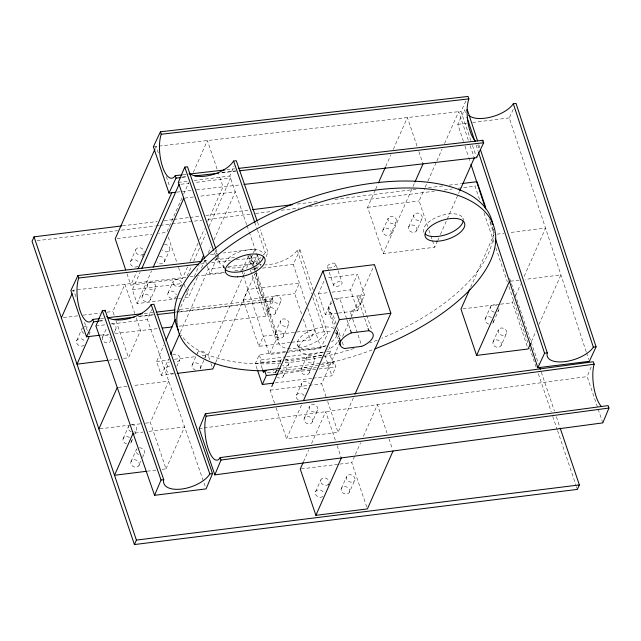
<?xml version="1.0" encoding="UTF-8"?>
<svg xmlns="http://www.w3.org/2000/svg" width="641" height="641" viewBox="0 0 641 641"><rect width="100%" height="100%" fill="white"/><g stroke="black" fill="none" stroke-linecap="round" stroke-linejoin="round"><path stroke-width="0.48" stroke-dasharray="3.21 2.4" d="M602.804 422.884L587.172 376.588L591.515 366.115M205.104 486.078L147.422 319.547L151.596 309.651M246.665 224.646L229.807 175.995L233.989 166.099M223.877 272.225L210.008 273.947L216.474 258.66L213.854 251.112M266.079 256.745L267.978 252.242L260.134 229.598M72.858 291.967L73.643 290.181L76.199 297.736M155.322 148.263L156.132 146.428L158.688 153.992M76.704 340.579L81.976 328.665M88.947 334.842L90.077 332.286M130.524 261.512L135.804 249.605M114.162 315.236L112.888 311.454L124.923 284.284L134.81 313.577M102.456 337.374L106.598 328.016M142.39 256.624L143.52 254.068M187.573 266.864L182.332 278.683L130.828 285.101L136.501 272.297M177.693 298.562L137.078 303.618L132.391 289.724L140.091 272.337M114.322 332.479L115.829 329.081M182.02 197.829L166.708 232.387L158.784 233.372M183.63 194.191L188.871 182.364M193.31 172.365L207.412 140.539L217.299 169.825M137.078 303.618L151.572 270.911M142.246 296.238L147.518 284.324M164.376 261.929L169.649 250.014M150.339 299.852A4.431 3.59 23.9 0 0 145.539 294.307A4.431 3.59 23.9 0 0 142.991 299.972A4.431 3.59 23.9 0 0 150.339 299.852L155.619 287.945A4.431 3.59 23.9 0 0 150.819 282.393A4.431 3.59 23.9 0 0 148.271 288.065A4.431 3.59 23.9 0 0 155.619 287.945M123.561 358.367L128.512 357.75L140.555 330.58L136.084 317.351M167.998 293.033L173.278 281.119M189.992 261.408L198.053 243.219M199.663 239.582L204.503 228.669M207.724 221.393L223.036 186.835L218.893 174.552M180.618 286.439L181.371 284.732M187.14 275.991L191.603 265.927M193.63 261.352L200.521 245.791M200.929 244.878L205.793 233.901M209.038 226.577L230.528 178.078L194.872 182.517M174.176 373.775L161.3 375.378L156.612 361.484L163.904 345.034M178.486 312.127L189.424 287.44M194.287 276.471L199.143 265.502M123.176 438.516L128.456 426.602M184.624 297.696L188.59 297.2L198.245 275.398M201.466 268.13L205.497 259.044M208.317 252.682L210.729 247.234M213.95 239.966L235.287 191.811L199.631 196.25M131.269 442.138L133.16 437.883M134.666 434.478L136.549 430.223M161.3 375.378L168.599 358.896M180.369 332.35L208.357 269.18L224.206 267.209M166.468 367.998L169.104 362.037M130.988 461.664L136.269 449.75M162.053 469.356L166.019 468.859L150.387 422.563L168.751 381.131L133.096 385.57M176.82 366.508L179.841 359.705M139.081 465.286A4.431 3.59 23.9 0 0 134.281 459.733A4.431 3.59 23.9 0 0 131.742 465.406A4.431 3.59 23.9 0 0 139.081 465.286L140.972 461.031M142.478 457.626L144.361 453.371M192.22 364.793L197.5 352.879M200.312 368.407L204.463 359.048M204.84 358.199L205.593 356.492M209.679 359.705L208.117 355.074L243.364 275.542M243.764 274.628L244.582 272.802M246.601 268.226L255.11 249.037L223.413 252.979M166.019 468.859L184.608 426.906L147.959 431.473M290.549 342.398L258.844 346.34L243.219 300.044L247.915 289.444L299.427 283.034L294.732 293.634L302.063 315.364M215.648 362.55L255.406 272.834M257.434 268.259L258.243 266.432M267.513 309.579L272.794 297.672M258.844 346.34L263.339 336.205L314.851 329.786L310.356 339.93L291.535 342.27M275.614 313.201A4.431 3.59 23.9 0 0 270.806 307.656A4.431 3.59 23.9 0 0 268.267 313.321A4.431 3.59 23.9 0 0 275.614 313.201L280.886 301.286A4.431 3.59 23.9 0 0 276.087 295.741A4.431 3.59 23.9 0 0 273.547 301.406A4.431 3.59 23.9 0 0 280.886 301.286M257.217 369.352L255.302 363.671L259.26 354.737L288.073 351.148M262.297 368.751L260.054 362.117L261.023 359.946L259.26 354.737M275.326 332.727L280.606 320.82M283.426 336.349A4.431 3.59 23.9 0 0 278.627 330.804A4.431 3.59 23.9 0 0 276.079 336.469A4.431 3.59 23.9 0 0 283.426 336.349L288.706 324.434A4.431 3.59 23.9 0 0 283.899 318.889A4.431 3.59 23.9 0 0 281.359 324.554A4.431 3.59 23.9 0 0 288.706 324.434M275.342 372.533L277.224 368.279M277.609 367.421L280.622 360.619M274.572 403.253L270.149 390.161L271.359 387.436M337.583 313.177L325.364 314.699L318.337 293.866L325.267 278.226M283.442 376.147L288.714 364.232A4.431 3.59 23.9 0 0 285.549 358.928M437.555 240.872L434.726 247.25L383.222 253.668L367.597 207.372L375.233 190.129M375.634 189.223L377.645 184.688M385.69 166.54L390.914 154.745M393.326 149.305L407.396 117.543L417.283 146.837M301.094 369.32L306.374 357.406M325.364 314.699L332.294 299.067M296.422 395.233L301.703 383.318M309.194 372.942A4.431 3.59 23.9 0 0 304.395 367.389A4.431 3.59 23.9 0 0 301.847 373.062A4.431 3.59 23.9 0 0 309.194 372.942L314.475 361.027A4.431 3.59 23.9 0 0 309.675 355.483A4.431 3.59 23.9 0 0 307.127 361.147A4.431 3.59 23.9 0 0 314.475 361.027M338.552 313.056L357.558 310.693L350.531 289.852L357.454 274.22L327.214 277.986M353.383 397.805L338.071 432.363L286.559 438.773L301.871 404.215M382.917 230.087L388.198 218.172M321.518 366.484A166.267 78.458 -18.7 0 0 333.112 363.88L329.594 353.463L330.556 351.284L329.089 346.941M304.235 418.381L309.515 406.466M326.077 396.835L321.662 383.751L338.985 344.642M342.615 336.461L350.675 318.273M351.076 317.359L374.048 265.526M333.112 363.88L334.073 361.7L281.423 368.255M391.01 233.701A4.431 3.59 23.9 0 0 386.211 228.156A4.431 3.59 23.9 0 0 383.671 233.821A4.431 3.59 23.9 0 0 391.01 233.701L396.29 221.786A4.431 3.59 23.9 0 0 391.491 216.241A4.431 3.59 23.9 0 0 388.951 221.906A4.431 3.59 23.9 0 0 396.29 221.786M357.558 310.693L364.489 295.052L357.454 274.22M383.222 253.668L412.572 187.436M412.972 186.523L414.583 182.893M313 378.19L331.87 375.842L335.828 366.908L334.073 361.7M312.335 421.994A4.431 3.59 23.9 0 0 307.536 416.45A4.431 3.59 23.9 0 0 304.988 422.123A4.431 3.59 23.9 0 0 312.335 421.994L317.615 410.088A4.431 3.59 23.9 0 0 312.816 404.535A4.431 3.59 23.9 0 0 310.268 410.208A4.431 3.59 23.9 0 0 317.615 410.088M303.489 461.744L308.738 449.894M311.566 443.516L325.692 411.634L335.58 440.92M427.715 226.465L419.102 200.954L424.759 188.198M425.159 187.284L427.579 181.82M427.988 180.906L436.465 161.772M436.874 160.859L442.122 149.016M444.542 143.544L458.676 111.654L468.563 140.94M408.67 226.874L413.95 214.959M416.77 230.496A4.431 3.59 23.9 0 0 411.971 224.943A4.431 3.59 23.9 0 0 409.423 230.616A4.431 3.59 23.9 0 0 416.77 230.496L422.042 218.581A4.431 3.59 23.9 0 0 417.243 213.036A4.431 3.59 23.9 0 0 414.703 218.701A4.431 3.59 23.9 0 0 422.042 218.581M315.58 491.743L320.861 479.829M328.2 485.149L328.953 483.45M437.963 239.958L438.765 238.14M440.383 234.494L458.147 194.399M458.555 193.486L459.365 191.667M366.756 507.023L351.765 462.618L354.978 455.374M355.378 454.469L360.595 442.707M363.399 436.369L377.437 404.695L387.004 433.044M479.508 199.415L475.029 186.146L475.822 184.36M341.332 488.538L346.613 476.624M349.433 492.152A4.431 3.59 23.9 0 0 344.634 486.607A4.431 3.59 23.9 0 0 342.086 492.272A4.431 3.59 23.9 0 0 349.433 492.152L354.713 480.237A4.431 3.59 23.9 0 0 349.914 474.693A4.431 3.59 23.9 0 0 347.366 480.365A4.431 3.59 23.9 0 0 354.713 480.237M470.654 287.28L494.027 234.526L489.027 219.326M485.269 318.649L490.549 306.735M493.37 322.263L498.642 310.348M493.081 341.797L498.361 329.883M527.158 346.156L512.488 302.696L513.697 299.964M515.709 295.421L520.548 284.508M524.178 276.319L545.539 228.108L509.875 232.555M501.182 345.411A4.431 3.59 23.9 0 0 496.382 339.866A4.431 3.59 23.9 0 0 493.834 345.531A4.431 3.59 23.9 0 0 501.182 345.411L506.462 333.496A4.431 3.59 23.9 0 0 501.663 327.952A4.431 3.59 23.9 0 0 499.115 333.624A4.431 3.59 23.9 0 0 506.462 333.496M531.357 341.677L536.221 330.708M539.057 324.306L560.931 274.925L525.275 279.364M463.411 141.421L457.786 124.322L464.517 109.835L465.454 112.688M586.219 351.821L509.291 117.904L513.505 108.85M242.162 269.821L248.492 256.28L251.208 255.943A24.943 11.378 -18.2 0 0 254.942 263.243M306.518 304.539L293.249 264.308L300.004 249.87L297.28 250.206A24.943 11.378 -18.2 0 1 264.973 264.933M285.213 352.494L269.364 354.465L276.119 340.026L254.389 274.164M286.207 352.374L320.877 348.055L327.623 333.608L313.657 291.27M251.977 266.352L257.37 254.926M179.055 326.157L265.943 316.165L272.994 301.222L272.169 298.778A24.943 9.094 83.4 0 1 262.465 296.583A24.943 9.094 83.4 0 1 256.472 272.713M470.879 140.675L460.991 111.382L466.384 99.956M199.191 428.589L203.141 428.052M204.134 427.924L587.172 376.588M457.786 124.322L466.704 123.208M472.641 122.471L509.291 117.904M178.302 182.413L188.206 181.179M194.151 180.433L229.807 175.995M181.002 184.247L188.927 183.262M184.768 198.101L193.686 196.995M122.423 225.84L157.189 221.514M164.144 220.648L173.078 219.534M174.072 219.406L188.975 217.555M189.968 217.427L199.896 216.193M205.857 215.448L249.557 210.008M297.232 204.07L317.095 201.595M334.979 199.367L417.411 189.103M428.34 187.741L443.235 185.89M449.197 185.145L461.111 183.663M37.018 240.695L117.463 230.68M121.437 230.183L155.21 225.977M156.204 225.856L159.184 225.48M160.178 225.36L171.099 223.997M172.092 223.877L201.891 220.167M207.852 219.422L250.559 214.102M255.527 213.485L272.409 211.386M281.351 210.272L299.227 208.045M309.162 206.803L434.302 191.218M444.237 189.984L452.185 188.999M458.139 188.254L475.029 186.146M117.183 238.556L151.853 234.237M367.597 207.372L419.102 200.954M210.536 254.581L217.467 253.724M216.474 258.66L219.19 258.323A24.943 12.123 -19.1 0 0 224.454 266.72M263.507 254.99A24.943 12.123 -19.1 0 0 265.262 252.578L267.978 252.242M228.172 266.712L258.876 262.89M496.999 234.157L503.93 233.292M234.774 270.871L243.692 269.757M253.596 268.523L258.547 267.906M251.649 269.492L257.594 268.747M262.546 268.13L293.249 264.308M132.391 289.724L181.916 283.562M178.679 298.434L180.666 298.185M63.355 317.624L78.218 315.773M83.17 315.156L100.012 313.056M106.943 312.191L112.888 311.454M243.219 300.044L294.732 293.634M318.337 293.866L328.088 292.649M331.99 292.168L350.531 289.852M95.91 325.957L105.813 324.723M111.758 323.985L147.422 319.547M334.137 298.834L364.489 295.052M510.412 281.215L519.33 280.109M462.954 308.866L499.611 304.299M500.597 304.179L512.488 302.696M108.698 360.218L117.615 359.104M276.119 340.026L278.835 339.69A24.943 11.378 -18.2 0 0 296.471 348.375A24.943 11.378 -18.2 0 0 324.907 333.953L327.623 333.608M156.612 361.484L169.488 359.881M174.44 359.264L196.234 356.556M202.179 355.811L208.117 355.074M289.067 351.02L327.807 346.196M261.023 359.946L285.854 356.853M286.848 356.725L325.588 351.901M326.581 351.781L330.556 351.284M255.302 363.671L284.115 360.082M285.101 359.962L323.849 355.13M118.232 387.42L127.15 386.315M279.212 373.959L317.952 369.136M318.946 369.008L335.828 366.908M275.245 382.893L312.007 378.318M270.149 390.161L321.662 383.751M99.876 428.853L130.58 425.031M131.573 424.911L140.483 423.797M145.435 423.18L150.387 422.563M135.083 433.076L143.007 432.09M147.198 471.207L156.116 470.093M301.246 468.908L338.889 464.22M339.882 464.092L351.765 462.618M153.367 146.749L460.991 111.382M183.158 174.745L186.13 174.4M226.818 169.721L234.758 168.815M182.469 176.996L186.443 176.539M222.163 172.437L236.056 170.835M181.996 177.413L186.956 176.844M221.69 172.854L235.584 171.259M176.692 192.164L191.483 190.457M196.41 189.896L239.95 184.888M203.83 261.079L208.79 260.51M214.735 259.829L234.566 257.546M247.45 256.063L251.416 255.607M200.689 263.98L206.634 263.299M211.594 262.73L230.431 260.558M236.377 259.877L258.195 257.37L257.642 255.743M71.8 290.389L186.138 277.249M190.089 276.792L195.024 276.231M196.018 276.111L224.646 272.826M100.653 318.497L103.626 318.152M144.273 313.481L153.199 312.455M179.969 309.379L272.169 298.778M98.97 320.861L103.93 320.292M139.618 316.189L153.503 314.595M175.314 312.087L268.507 301.374M99.491 321.165L105.444 320.484M138.16 316.726L153.031 315.011M178.807 312.047L272.994 301.222M101.11 335.115L108.994 334.209M114.915 333.528L158.327 328.537M337.19 332.358L338.504 336.108M257.522 222.042L258.828 225.816M254.789 222.339L257.049 228.877M257.337 229.694L265.262 252.578M246.985 225.584L248.94 231.209M249.261 232.146L259.869 262.77M260.422 264.356L260.967 265.943M215.921 248.884L217.555 253.604M217.884 254.541L219.19 258.323M215.248 250.294L216.554 254.068M216.882 255.014L219.166 261.616M205.184 260.022L207.091 265.518M207.404 266.432L210.008 273.947M472.473 145.403L476.624 157.686M470.157 145.667L473.987 157.005M490.437 221.482L494.283 232.851M509.635 278.338L538.424 363.631M541.3 372.157L554.417 411.009M556.332 416.698L559.849 427.122M483.979 212.684L494.219 243.011M495.822 247.746L507.335 281.864M508.93 286.599L528.44 344.409M529.722 348.199L536.124 367.149M538.36 373.783L551.156 411.69M552.75 416.426L557.229 429.694M557.55 430.64L576.107 485.606M576.427 486.551L577.381 489.395M462.818 217.996L463.443 219.855M418.877 151.564L422.707 162.902M428.989 230.247L430.584 234.967M430.904 235.912L432.178 239.694M432.499 240.639L434.726 247.25M361.316 299.275L371.772 330.243M363.719 315.5L357.125 295.974A17.323 8.173 -18.7 0 1 350.194 311.606L352.414 318.176M364.697 318.393L367.87 327.799M335.868 264.172A4.431 2.091 -18.7 0 1 329.995 267.954A4.431 2.091 -18.7 0 1 329.073 264.445A4.431 2.091 -18.7 0 1 335.868 264.172L342.118 282.689A4.431 2.091 -18.7 0 1 336.253 286.471A4.431 2.091 -18.7 0 1 335.323 282.961A4.431 2.091 -18.7 0 1 342.118 282.689M352.734 319.114L361.917 346.332M388.919 438.708L392.42 449.101M346.629 318.793L339.658 298.145A17.323 8.173 -18.7 0 0 334.073 301.206M346.941 319.731L350.114 329.113M327.423 266.88L333.673 285.397M336.148 323.905L332.727 313.786A17.323 8.173 -18.7 0 1 331.878 302.945M337.366 327.527L340.788 337.655M342.254 341.998L343.72 346.332M328.833 306.879L334.69 324.242M336.886 330.756L339.089 337.262M328.537 310.476L334.241 327.367M335.828 332.062L338.039 338.632M324.843 355.01L331.87 375.842M303.337 319.146L310.356 339.93M327.655 401.506L338.071 432.363M337.174 445.647L341.004 456.985M250.319 269.869L265.943 316.165M276.143 407.924L286.559 438.773M223.845 267.153L224.478 269.004M166.339 176.668L169.849 187.06M168.303 237.114L176.916 262.618M178.51 267.345L182.332 278.683M184.207 284.235L186.395 290.718M186.707 291.647L188.59 297.2M210.929 363.407L212.812 368.96M126.998 273.763L130.828 285.101M116.077 320.901L128.512 357.75M84.492 322.303L87.36 330.812M300.004 249.87L313.345 290.325M297.28 250.206L311.67 293.826M312.824 297.312L324.907 333.953M307.752 308.281L320.877 348.055M251.208 255.943L255.863 270.061M256.176 270.999L278.835 339.69M251.12 259.052L253.884 267.433M254.197 268.363L255.422 272.088M255.727 273.026L278.747 342.791M248.492 256.28L251.593 265.695M241.745 270.726L242.979 274.468M243.284 275.406L269.364 354.465M586.531 352.774L588.718 359.417M478.811 144.674L480.061 148.48M477.785 144.938L479.035 148.744M476.087 145.018L478.282 151.669M464.973 146.172L468.411 156.62M468.723 157.574L470.286 162.325M297.472 344.353L299.291 349.858M261.224 264.829A24.943 11.378 -18.2 0 1 259.461 264.605M261.007 257.498A24.943 12.123 -19.1 0 1 227.643 267.585M256.448 268.146A24.943 9.094 83.4 0 1 256.512 266.704M256.761 263.964A24.943 9.094 83.4 0 1 258.195 257.37M280.566 370.947A4.431 3.59 23.9 0 1 283.386 376.259A4.431 3.59 23.9 0 1 277.361 377.317M275.125 373.27A4.431 3.59 23.9 0 1 277.297 370.827M288.714 364.232A4.431 3.59 23.9 0 1 282.641 365.41M280.413 362.405A4.431 3.59 23.9 0 1 282.849 358.832M298.177 399.856A4.431 3.59 23.9 0 1 297.512 393.959A4.431 3.59 23.9 0 1 304.235 395.753M306.999 388.831A4.431 3.59 23.9 0 1 301.727 385.906A4.431 3.59 23.9 0 1 303.93 381.531A4.431 3.59 23.9 0 1 309.515 383.839M110.805 339.738A4.431 3.59 23.9 0 1 104.844 342.366A4.431 3.59 23.9 0 1 103.505 336.124A4.431 3.59 23.9 0 1 110.524 338.408M111.438 323.545A4.431 3.59 23.9 0 1 115.901 326.758A4.431 3.59 23.9 0 1 113.882 330.78M84.219 345.05A4.431 3.59 23.9 0 1 77.449 344.321A4.431 3.59 23.9 0 1 78.835 338.825A4.431 3.59 23.9 0 1 84.949 342.142M89.956 332.519A4.431 3.59 23.9 0 1 89.668 332.943M83.995 333.456A4.431 3.59 23.9 0 1 82.553 327.823M84.203 326.886A4.431 3.59 23.9 0 1 89.043 328.248M131.421 440.079A4.431 3.59 23.9 0 1 129.835 443.612M126.646 443.909A4.431 3.59 23.9 0 1 123.232 438.404A4.431 3.59 23.9 0 1 129.77 437.691M131.549 424.679A4.431 3.59 23.9 0 1 136.661 428.028A4.431 3.59 23.9 0 1 133.753 432.114M131.325 431.802A4.431 3.59 23.9 0 1 129.033 425.752M139.361 447.827A4.431 3.59 23.9 0 1 144.337 450.783A4.431 3.59 23.9 0 1 142.414 455.07M138.56 454.693A4.431 3.59 23.9 0 1 137.038 448.724M322.912 496.39A4.431 3.59 23.9 0 1 316.141 495.253A4.431 3.59 23.9 0 1 317.992 489.916A4.431 3.59 23.9 0 1 323.889 493.57M328.553 484.099A4.431 3.59 23.9 0 1 321.486 483.418A4.431 3.59 23.9 0 1 323.657 477.938A4.431 3.59 23.9 0 1 329.21 482.457M173.126 373.094A4.431 3.59 23.9 0 1 166.315 370.057A4.431 3.59 23.9 0 1 171.387 366.307M172.717 354.89A4.431 3.59 23.9 0 1 178.262 355.202A4.431 3.59 23.9 0 1 179.68 360.002A4.431 3.59 23.9 0 1 174.616 361.284M195.689 370.178A4.431 3.59 23.9 0 1 192.188 364.865A4.431 3.59 23.9 0 1 198.389 363.671A4.431 3.59 23.9 0 1 199.543 369.44M197.332 353.359A4.431 3.59 23.9 0 1 203.71 351.789A4.431 3.59 23.9 0 1 204.399 357.838M176.259 296.166A4.431 3.59 23.9 0 1 169.577 297.528A4.431 3.59 23.9 0 1 169.769 291.391A4.431 3.59 23.9 0 1 176.299 294.86M159.369 256.384A4.431 3.59 23.9 0 1 164.312 259.252A4.431 3.59 23.9 0 1 162.598 263.563A4.431 3.59 23.9 0 1 157.093 262.121M164.352 244.501A4.431 3.59 23.9 0 1 169.544 247.258A4.431 3.59 23.9 0 1 167.79 251.681A4.431 3.59 23.9 0 1 162.181 249.982M137.847 266.159A4.431 3.59 23.9 0 1 131.028 264.941A4.431 3.59 23.9 0 1 133.128 259.645A4.431 3.59 23.9 0 1 138.865 263.611M143.496 253.876A4.431 3.59 23.9 0 1 136.365 253.107A4.431 3.59 23.9 0 1 138.801 247.682A4.431 3.59 23.9 0 1 144.121 252.482M493.578 320.476A4.431 3.59 23.9 0 1 491.927 323.745M488.746 324.042A4.431 3.59 23.9 0 1 485.325 318.529A4.431 3.59 23.9 0 1 491.871 317.824M498.85 308.561A4.431 3.59 23.9 0 1 497.672 311.55M494.331 312.191A4.431 3.59 23.9 0 1 490.501 306.855A4.431 3.59 23.9 0 1 496.895 305.733M329.594 353.463A166.267 78.458 -18.7 0 1 325.692 354.385M321.83 355.25A166.267 78.458 -18.7 0 1 285.373 361.003M281.135 361.372A166.267 78.458 -18.7 0 1 260.054 362.117M316.221 367.533A166.267 78.458 -18.7 0 1 280.421 372.084M276.191 372.309A166.267 78.458 -18.7 0 1 265.662 372.549M372.133 349.938A166.267 78.458 -18.7 0 1 273.146 370.666M493.442 229.382A166.267 78.458 -18.7 0 1 381.78 338.264M377.196 340.131A166.267 78.458 -18.7 0 1 369.793 342.999M354.056 348.464A166.267 78.458 -18.7 0 1 284.548 362.87M280.67 363.183A166.267 78.458 -18.7 0 1 181.331 335.251M224.198 268.074A20.784 9.807 -18.7 0 1 240.135 251.641A20.784 9.807 -18.7 0 1 263.411 254.461M423.877 232.371A20.784 9.807 -18.7 0 1 440.055 215.945A20.784 9.807 -18.7 0 1 463.155 218.95M335.972 329.955A20.784 9.807 -18.7 0 1 330.924 342.358M326.109 345.291A20.784 9.807 -18.7 0 1 299.716 347.654A20.784 9.807 -18.7 0 1 307.432 332.014A20.784 9.807 -18.7 0 1 334.314 328.657M337.19 342.374A20.784 9.807 -18.7 0 1 327.671 349.922M322.519 352.109A20.784 9.807 -18.7 0 1 299.668 345.195A20.784 9.807 -18.7 0 1 332.03 331.934M334.77 332.735A20.784 9.807 -18.7 0 1 338.752 336.99M173.671 284.38A4.431 3.59 23.9 0 0 181.123 285.181A4.431 3.59 23.9 0 0 177.18 279.212A4.431 3.59 23.9 0 0 173.671 284.38"/><path stroke-width="0.96" d="M205.336 413.749L199.191 428.589L214.815 474.885L602.804 422.884L608.95 408.053L608.125 405.609L220.143 457.602A24.943 8.389 82.4 0 1 208.229 448.764A24.943 8.389 82.4 0 1 206.162 416.193L205.336 413.749L593.326 361.748L594.151 364.192A24.943 8.389 82.4 0 0 601.458 406.514M214.815 474.885L220.961 460.046L220.143 457.602M212.54 473.603L209.823 473.939A24.943 12.123 -19.1 0 1 181.619 489.043A24.943 12.123 -19.1 0 1 163.751 479.676L105.092 310.324L102.368 310.669L95.91 325.957L154.569 495.309L206.082 488.891L212.54 473.603L153.88 304.251L151.164 304.587A24.943 12.123 -19.1 0 1 129.338 318.425A24.943 12.123 -19.1 0 1 106.807 316.566M215.592 247.939L187.484 166.78L184.76 167.117L178.302 182.413L204.551 258.195M154.569 495.309L161.035 480.013L102.368 310.669M121.429 225.961L34.029 236.85L32.05 241.312L134.41 544.562L577.381 489.395L579.36 484.925L560.17 428.068M61.376 317.864L72.064 293.754M154.914 149.177L115.204 238.797L125.724 269.981M89.275 336.477L77 364.168L107.712 360.338M138.119 268.635L171.756 192.725M141.717 268.683L179.023 184.496M153.183 267.273L183.783 198.229M98.882 428.981L117.239 387.549M165.931 340.459L175.241 319.434M200.361 262.762L203.598 255.447M133.104 433.324L114.507 475.277L146.204 471.327M170.626 354.321L179.961 333.264M134.41 544.562L136.389 540.091L34.029 236.85M215.24 363.471L212.812 368.96L177.148 373.399M280.429 368.383L264.533 370.362L263.571 372.533L262.61 369.697M273.266 383.142L262.337 384.504L266.295 375.57L264.533 370.362M271.76 386.523L322.944 271.031L374.448 264.621L390.858 313.233L354.994 394.167M378.446 182.869L385.281 167.445M303.481 400.577L339.353 319.643L322.944 271.031M414.983 181.988L423.028 163.84M303.089 462.65L300.26 469.028L315.885 515.324L367.397 508.914L393.061 450.992M315.885 515.324L341.324 457.93M459.765 190.754L474.3 157.95M469.845 289.099L460.975 309.114L476.608 355.41L528.112 348.992L530.548 343.504M476.608 355.41L509.427 281.343M468.835 115.372A24.943 11.418 -18.2 0 0 491.278 116.974A24.943 11.418 -18.2 0 0 513.313 103.762L516.029 103.417L596.082 346.829L589.343 361.316L537.839 367.726L544.57 353.247L478.595 152.622M201.851 261.312L77.922 275.558L70.871 290.501L86.503 336.797L100.124 335.227M475.614 141.276A24.943 9.094 83.4 0 1 468.867 98.882L468.042 96.438L160.418 131.806L153.367 146.749L168.992 193.045L175.706 192.276M86.503 336.797L93.546 321.854L92.721 319.41A24.943 9.094 83.4 0 1 80.093 310.661A24.943 9.094 83.4 0 1 78.747 278.002L77.922 275.558M168.992 193.045L176.043 178.102L175.217 175.658A24.943 9.094 83.4 0 1 162.59 166.908A24.943 9.094 83.4 0 1 161.244 134.249L160.418 131.806M238.724 168.359L482.841 140.291L483.667 142.735L476.624 157.686L243.933 184.432M206.162 416.193L594.151 364.192M220.961 460.046L608.95 408.053M189.199 173.014A24.943 12.123 -19.1 0 0 211.73 174.881A24.943 12.123 -19.1 0 0 233.556 161.043L236.273 160.707L257.193 221.097M252.538 209.639L292.264 204.687M462.105 183.534L477.008 181.683L485.646 207.267M339.353 319.643L390.858 313.233M368.847 330.692A17.323 8.173 -18.7 0 1 361.917 346.332L344.449 348.504A17.323 8.173 -18.7 0 1 351.38 332.871L368.847 330.692L368.11 328.521M266.295 375.57L278.218 374.088M544.57 353.247L547.286 352.903A24.943 11.418 -18.2 0 0 564.937 361.628A24.943 11.418 -18.2 0 0 593.358 347.166L596.082 346.829M161.035 480.013L163.751 479.676M136.389 540.091L579.36 484.925M161.244 134.249L468.867 98.882M175.217 175.658L182.164 174.857M189.111 174.056L224.831 169.953M176.043 178.102L181.002 177.533M194.896 175.93L218.709 173.198M239.55 170.802L483.667 142.735M78.747 278.002L198.71 264.204M92.721 319.41L99.659 318.609M107.592 317.696L142.294 313.705M156.172 312.111L175.009 309.948M93.546 321.854L98.506 321.277M113.377 319.571L134.193 317.175M156.997 314.555L174.841 312.504M162.277 328.088L172.149 326.95M233.556 161.043L254.789 222.339M184.76 167.117L213.533 250.166M151.164 304.587L209.823 473.939M539.698 367.421L540.339 369.312M350.427 330.051L351.38 332.871M339.329 337.983L340.555 341.605M338.672 340.507L340.259 345.203M257.538 370.298L262.337 384.504M513.313 103.762L593.358 347.166M477.561 140.876L467.241 109.499A24.943 11.418 -18.2 0 0 467.033 110.548M480.373 149.433L547.286 352.903M467.025 117.439L474.837 141.212M470.911 164.224L485.59 208.87M495.261 238.268L537.839 367.726M104.9 311.438A24.943 12.123 -19.1 0 1 105.092 310.324M482.841 140.291A24.943 9.094 83.4 0 1 482.224 141.148M266.327 370.81A166.267 78.458 -18.7 0 1 219.078 253.972A166.267 78.458 -18.7 0 1 473.555 202.604A166.267 78.458 -18.7 0 1 374.921 348.888M178.543 330.596A166.267 78.458 -18.7 0 1 308.914 198.125A166.267 78.458 -18.7 0 1 492.873 224.518M263.523 256.408A20.784 9.807 -18.7 0 1 247.234 269.941A20.784 9.807 -18.7 0 1 225.512 269.717M463.203 221.049A20.784 9.807 -18.7 0 1 446.593 234.438A20.784 9.807 -18.7 0 1 425.135 234.005M237.474 276.84A20.784 9.807 -18.7 0 0 264.973 259.092A20.784 9.807 -18.7 0 0 233.132 260.382A20.784 9.807 -18.7 0 0 237.474 276.84M436.978 241.224A20.784 9.807 -18.7 0 0 464.717 223.581A20.784 9.807 -18.7 0 0 433.036 224.646A20.784 9.807 -18.7 0 0 436.978 241.224"/></g></svg>
